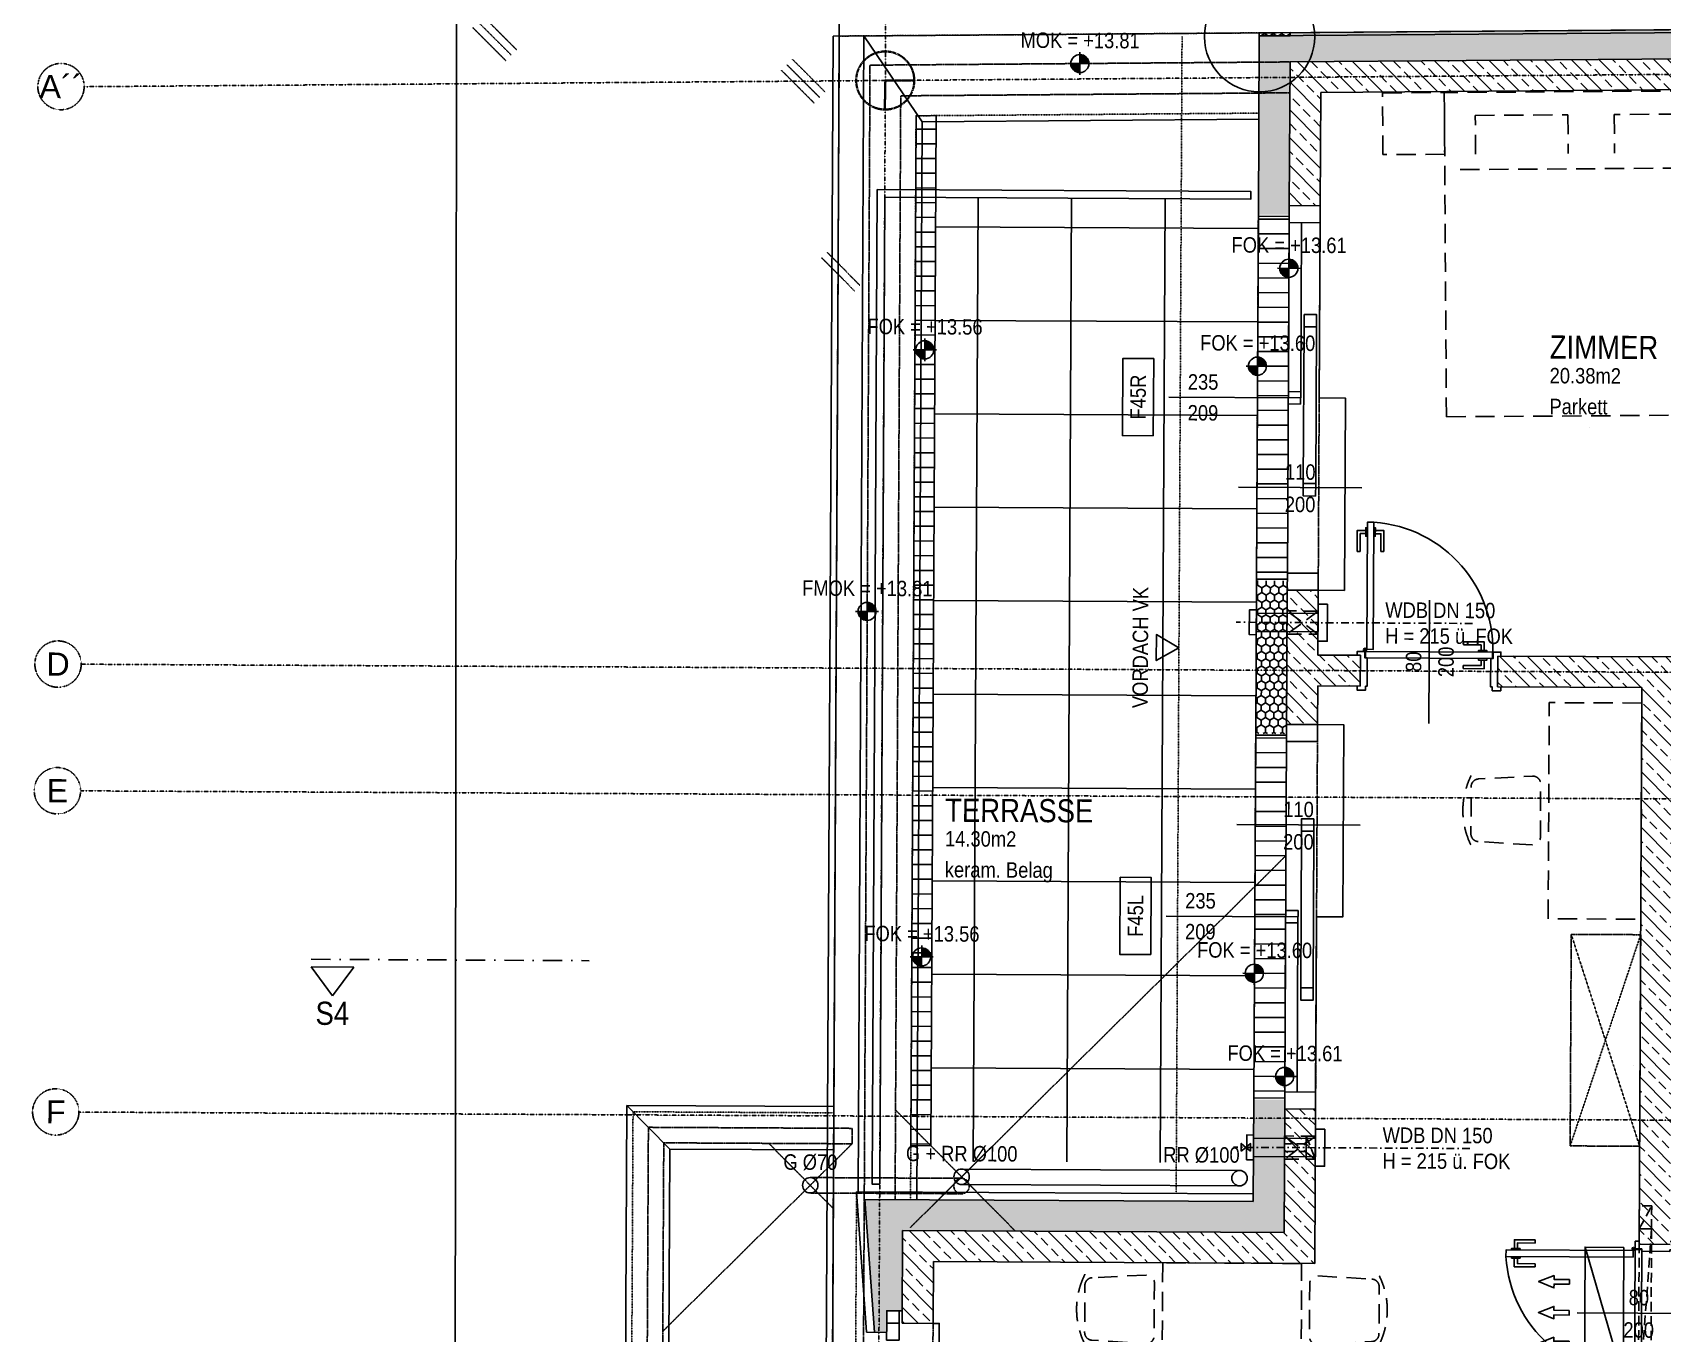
# Model space of a CAD drawing. Header units: millimetres. Extents: x -13147 to 51584, y -41547 to 69958.
# Drawn here: x -13041 to -2486, y 24355 to 32778 of the extents above; entities that cross this region are included whole.
import ezdxf
from ezdxf.enums import TextEntityAlignment as Align

# ---------------------------------------------------------------- set-up
doc = ezdxf.new("R2010")
doc.units = ezdxf.units.MM
for name, pattern in [('ACAD_ISO08W100', [36, 24, -3, 6, -3]), ('DASHDOT', [1, 0.5, -0.25, 0, -0.25]), ('HIDDEN2', [0.1875, 0.125, -0.0625]), ('STRICHPUNKT', [1, 0.5, -0.25, 0, -0.25]), ('STRICHPUNKTX2', [2, 1, -0.5, 0, -0.5])]:
    doc.linetypes.add(name, pattern=pattern)
for name, color, linetype in [('00_HLP---------M0', 251, 'Continuous'), ('01-BFL-G00-L05-M0', 251, 'Continuous'), ('01-HID-G00-L05-ENTWÄSSERUNG', 251, 'HIDDEN2'), ('01-SCH-G00-L05-M0', 251, 'STRICHPUNKTX2'), ('01-SYM-G00-L05-M0', 251, 'Continuous'), ('01-TXT---------M0', 251, 'Continuous'), ('01-TXT---------PP', 1, 'Continuous'), ('01-TXT-G00-L05-M0', 1, 'Continuous'), ('02-ANS-G00-L05-M0', 251, 'Continuous'), ('02-ANS-G00-L05-Rigol', 251, 'Continuous'), ('02-AXO-G00-L05-M0', 251, 'STRICHPUNKT'), ('02-FIL-G00-L05-LILA', 251, 'Continuous'), ('02-FIL-G00-L05-PLATTENBELAG', 251, 'Continuous'), ('02-FIL-G00-L05-STB', 251, 'Continuous'), ('02-HID-G00-L05-M0', 251, 'HIDDEN2'), ('02-TWA---------M0', 251, 'Continuous'), ('02-TWA-G00-L05-M0', 251, 'Continuous'), ('02-TWB-G00-L05-M0', 251, 'Continuous'), ('02-WDA-G00-L05-M0', 251, 'Continuous'), ('02-ZWA-G00-L05-M0', 251, 'Continuous'), ('03-SYM-G00-L05-M0', 251, 'Continuous'), ('04-STO---------M0', 251, 'Continuous'), ('04-STO-G00-L05-M0', 251, 'Continuous'), ('04-SYM---------EP', 251, 'Continuous'), ('04-TXT---------EP', 251, 'Continuous'), ('04-TXT-G00-L05-M0', 251, 'Continuous'), ('04-TXT-G00-L05-POS', 8, 'Continuous'), ('05-STO--------M0', 251, 'Continuous'), ('05-SYM---------M0', 251, 'Continuous'), ('05-SYM--------M0', 251, 'Continuous'), ('05-SYM-G00-L05-M0', 251, 'Continuous'), ('05-TXT---------PP', 8, 'Continuous'), ('05-TXT--------M0', 251, 'Continuous'), ('05-TXT-G00-L05-M0', 251, 'Continuous'), ('07-SAN---------M0', 251, 'Continuous'), ('07-SAN-G00-L05-KLIMA', 8, 'Continuous'), ('07-SAN-G00-L05-M0', 251, 'Continuous'), ('07-TXT---------M0', 251, 'Continuous'), ('07_MOB-G00-L05-M0', 251, 'HIDDEN2'), ('09-SYM-G00-L05-GEHSTEIG', 8, 'Continuous'), ('09-VER-G00-L05-GRUNDSTÜCKSGRENZE', 161, 'Continuous')]:
    doc.layers.add(name, color=color, linetype=linetype)
doc.layers.add('E_Beschriftung', color=7, linetype='Continuous', true_color=0xe6e6e6)
doc.layers.add('E_ERDUNG', color=7, linetype='ACAD_ISO08W100', true_color=0x0f87ff)
doc.styles.add('ARIAL', font='arial.ttf', dxfattribs={"width": 0.85})
doc.styles.get("Standard").update_dxf_attribs({"font": 'arial.ttf'})
pattern_1 = [(89.70755, (-35291.17, -23129.933), (-27.252854, 47.764726), [31.75, -63.5]), (209.70755, (-35291.17, -23129.933), (-27.739039, -47.484027), [31.75, -63.5]), (149.70755, (-35291.17, -23129.933), (-54.991893, 0.280699), [-63.5, 31.75])]
pattern_2 = [(134.70755, (-35291.17, -23129.93), (-90.25976, -89.34302), []), (134.70755, (-35290.71, -23040.13), (-90.25976, -89.34302), [63.5, -31.75])]
pattern_3 = [(179.70755, (65126.07, 58358.58), (-0.48618, -95.24876), [])]

# ---------------------------------------------------------------- blocks, each defined once
blk = doc.blocks.new('01-SQM')
at = {"layer": '01-TXT---------M0', "color": 1, "style": 'ARIAL', "width": 0.85}
blk.add_attdef('ROOM', (0, 0), '', height=0.15, dxfattribs=at)
blk.add_attdef('AREA', text='', height=0.1, dxfattribs=at).set_placement((0, -0.06), align=Align.TOP_LEFT)
at = {"layer": '01-TXT---------PP', "color": 1, "style": 'ARIAL', "width": 0.85}
blk.add_attdef('NR', text='', height=0.15, dxfattribs=at).set_placement((-0.117, 0), align=Align.RIGHT)
blk.add_attdef('FLOOR', text='', height=0.1, dxfattribs=at).set_placement((0, -0.26), align=Align.TOP_LEFT)
blk = doc.blocks.new('04-TXT')
blk.add_line((0, 0), (0.853, 0))
at = {"layer": '04-TXT---------EP', "color": 8, "style": 'ARIAL', "width": 0.85}
blk.add_attdef('WIDTH', text='', height=0.1, dxfattribs=at).set_placement((0.632, 0.05), align=Align.CENTER)
blk.add_attdef('HEIGHT', text='', height=0.1, dxfattribs=at).set_placement((0.632, -0.05), align=Align.TOP_CENTER)
blk = doc.blocks.new('03-rar')
blk.add_circle((0, 0), 0.05)
at = {"layer": '01-TXT---------M0', "color": 8, "style": 'ARIAL', "width": 0.85}
blk.add_attdef('RR', text='', height=0.1, dxfattribs=at).set_placement((0, 0.1), align=Align.CENTER)
blk = doc.blocks.new('01-HK1')
for p, q in [((-0.001, -0.074), (-0.001, 0.074)), ((0.074, 0), (-0.075, 0))]:
    blk.add_line(p, q)
blk.add_circle((-0.001, 0), 0.0586)
for points in [[(-0.001, 0.059), (0.041, 0.041), (-0.001, 0)], [(-0.001, 0), (0.058, 0), (0.041, 0.041)], [(-0.059, 0), (-0.042, -0.041), (-0.001, 0)], [(-0.042, -0.041), (-0.001, -0.059), (-0.001, 0)]]:
    blk.add_solid(points)
at = {"layer": '01-TXT---------M0', "color": 8, "style": 'ARIAL', "width": 0.85}
blk.add_attdef('HEIGHT', text='', height=0.1, dxfattribs=at).set_placement((0, 0.2), align=Align.TOP_CENTER)
blk = doc.blocks.new('TÜR-80_20er-WAND')
at = {"layer": '00_HLP---------M0'}
blk.add_lwpolyline([(0.411, 0.035), (-0.411, 0.035), (-0.411, 0.035), (-0.411, -0.007), (0.411, -0.007)], close=True, dxfattribs=at)
for points in [[(-0.375, 0.035), (-0.375, 0.045), (-0.32, 0.045), (-0.32, 0.035)], [(-0.357, 0.045), (-0.357, 0.101), (-0.222, 0.101)], [(-0.337, 0.045), (-0.337, 0.081), (-0.222, 0.081)], [(-0.222, 0.081), (-0.222, 0.101)], [(0.4, -0.007), (-0.4, -0.007)], [(-0.375, -0.007), (-0.375, -0.017), (-0.32, -0.017), (-0.32, -0.007)], [(-0.357, -0.017), (-0.357, -0.073), (-0.222, -0.073)], [(-0.337, -0.017), (-0.337, -0.053), (-0.222, -0.053)], [(-0.222, -0.053), (-0.222, -0.073)]]:
    blk.add_lwpolyline(points, dxfattribs=at)
at = {"layer": '02-TWA---------M0'}
for points in [[(-0.445, -0.19), (-0.445, 0.01)], [(0.445, -0.19), (0.445, 0.01)]]:
    blk.add_lwpolyline(points, dxfattribs=at)
at = {"layer": '05-STO--------M0'}
for points in [[(-0.465, -0.19), (-0.465, -0.215), (-0.41, -0.215), (-0.41, -0.19), (-0.4, -0.19), (-0.4, -0.007), (-0.415, -0.007), (-0.415, 0.035), (-0.465, 0.035), (-0.465, 0.01)], [(0.465, -0.19), (0.465, -0.215), (0.41, -0.215), (0.41, -0.19), (0.4, -0.19), (0.4, -0.007), (0.415, -0.007), (0.415, 0.035), (0.465, 0.035), (0.465, 0.01)]]:
    blk.add_lwpolyline(points, dxfattribs=at)
at = {"layer": '05-SYM---------M0'}
for points in [[(0.352, 0.818), (0.296, 0.818), (0.296, 0.683)], [(0.352, 0.798), (0.316, 0.798), (0.316, 0.683)], [(0.362, 0.836), (0.352, 0.836), (0.352, 0.781), (0.362, 0.781)], [(0.404, 0.836), (0.414, 0.836), (0.414, 0.781), (0.404, 0.781)], [(0.414, 0.818), (0.47, 0.818), (0.47, 0.683)], [(0.414, 0.798), (0.45, 0.798), (0.45, 0.683)], [(0.316, 0.683), (0.296, 0.683)], [(0.45, 0.683), (0.47, 0.683)]]:
    blk.add_lwpolyline(points, dxfattribs=at)
at = {"layer": '05-SYM--------M0'}
blk.add_lwpolyline([(0.404, 0.049), (0.404, 0.872), (0.404, 0.872), (0.362, 0.872), (0.362, 0.049)], close=True, dxfattribs=at)
for points in [[(0.41, 0.046), (0.42, 0.046)], [(0.415, 0.041), (0.415, 0.051)]]:
    blk.add_lwpolyline(points, dxfattribs=at)
blk.add_circle((0.415, 0.046), 0.01, dxfattribs=at)
blk.add_arc((0.415, 0.046), 0.828, 93.6691, 183.6691, dxfattribs=at)
blk = doc.blocks.new('05-TXT')
at = {"layer": '05-TXT--------M0'}
blk.add_line((-0.4, 0), (0.4, 0), dxfattribs=at)
at = {"layer": '05-TXT--------M0', "color": 8, "style": 'ARIAL', "width": 0.85}
blk.add_attdef('BREITE', text='', height=0.1, dxfattribs=at).set_placement((0, 0.05), align=Align.CENTER)
blk.add_attdef('HÖHE', text='', height=0.1, rotation=360, dxfattribs=at).set_placement((0, -0.06), align=Align.TOP_CENTER)
blk = doc.blocks.new('schnittführung')
at = {"color": 4, "linetype": 'DASHDOT', "ltscale": 0.25}
blk.add_line((0.237, -0.138), (0.237, 1.662), dxfattribs=at)
blk.add_line((0.237, -0.138), (0.237, 1.662), dxfattribs=at)
blk.add_line((0.237, -0.138), (0.237, 1.662), dxfattribs=at)
at = {"color": 4}
blk.add_lwpolyline([(0.187, 0.138), (0.187, -0.138), (0, 0)], close=True, dxfattribs=at)
at = {"layer": '07-TXT---------M0', "color": 9, "style": 'ARIAL', "text_generation_flag": 6, "width": 0.85}
blk.add_attdef('SCHNITT', text='', height=0.15, rotation=270, dxfattribs=at).set_placement((-0.037, 0), align=Align.CENTER)
blk = doc.blocks.new('FENSTER_237')
at = {"layer": '04-STO---------M0'}
for points in [[(0, 0), (0, -0.11), (0.2, -0.11), (0.2, 0)], [(0.18, -0.785), (0.18, -0.705), (0.1, -0.705), (0.1, -0.785)], [(0.08, -1.285), (0.08, -1.205), (0, -1.205), (0, -1.285)], [(0.18, -1.88), (0.18, -1.8), (0.1, -1.8), (0.1, -1.88)], [(0, -2.38), (0, -2.49), (0.2, -2.49), (0.2, -2.38)]]:
    blk.add_lwpolyline(points, close=True, dxfattribs=at)
at = {"layer": '04-SYM---------EP'}
for points in [[(0, -0.11), (0, -1.205)], [(0.08, -1.205), (0.08, -0.11)], [(0.1, -0.785), (0.1, -1.8)], [(0.18, -0.785), (0.18, -1.8)]]:
    blk.add_lwpolyline(points, dxfattribs=at)
blk = doc.blocks.new('möbel_schreibtisch')
at = {"flags": 128}
blk.add_lwpolyline([(0, -0.1), (-0.6, -0.1), (-0.6, 1.3), (0, 1.3)], close=True, dxfattribs=at)
blk.add_lwpolyline([(-1.056, 0.802, 0.39805), (-1.103, 0.752), (-1.103, 0.447, 0.39805), (-1.056, 0.397), (-0.706, 0.377, 0.430564), (-0.653, 0.427), (-0.653, 0.772, 0.430564), (-0.706, 0.822)], format="xyb", close=True, dxfattribs=at)
blk.add_arc((-0.653, 0.599), 0.503, 153.4349, 206.5651)
blk = doc.blocks.new('BETT')
for points in [[(0, 0.95), (-0.4, 0.95), (-0.4, 1.35), (0, 1.35)], [(0, -1.35), (-0.4, -1.35), (-0.4, -0.95), (0, -0.95)]]:
    blk.add_lwpolyline(points, close=True)
at = {"flags": 128}
blk.add_lwpolyline([(-2.1, 0.95), (-2.1, -0.95), (0, -0.95), (0, 0.95)], close=True, dxfattribs=at)
for points in [[(-0.5, 0.85), (-0.5, -0.85)], [(-0.4, 0.75), (-0.15, 0.75), (-0.15, 0.15), (-0.4, 0.15)], [(-0.4, -0.75), (-0.15, -0.75), (-0.15, -0.15), (-0.4, -0.15)]]:
    blk.add_lwpolyline(points)
blk = doc.blocks.new('WANDLÜFER')
at = {"layer": '02-TWA---------M0', "linetype": 'HIDDEN2', "ltscale": 0.75}
for points in [[(0.075, 0), (0.075, -0.2), (-0.075, -0.2), (-0.075, 0), (0.075, 0)], [(-0.075, 0), (0.075, -0.2)], [(0.075, 0), (-0.075, -0.2)]]:
    blk.add_lwpolyline(points, dxfattribs=at)
at = {"layer": '07-SAN---------M0', "linetype": 'STRICHPUNKT', "ltscale": 0.1}
blk.add_lwpolyline([(0, 1), (0, -0.53)], dxfattribs=at)
at = {"layer": '07-SAN---------M0'}
for points in [[(0, 0), (-0.12, 0), (-0.12, 0.06), (0.12, 0.06), (0.12, 0)], [(0.08, -0.4), (-0.08, -0.4), (-0.08, -0.445), (0.08, -0.445)]]:
    blk.add_lwpolyline(points, close=True, dxfattribs=at)
for points in [[(-0.06, 0), (-0.06, -0.4)], [(0.06, 0), (0.06, -0.4)]]:
    blk.add_lwpolyline(points, dxfattribs=at)
blk = doc.blocks.new('türachse&qualität')
at = {"layer": '05-SYM---------M0'}
blk.add_line((-0.4, 0), (-0.4, 0), dxfattribs=at)
at = {"layer": '05-TXT---------PP'}
blk.add_lwpolyline([(-0.5, -0.25), (-0.5, 0.25), (-0.7, 0.25), (-0.7, -0.25)], close=True, dxfattribs=at)
at = {"layer": '05-TXT---------PP', "color": 8, "style": 'ARIAL', "text_generation_flag": 6, "width": 0.85}
blk.add_attdef('POS.NR.', text='', height=0.1, rotation=270, dxfattribs=at).set_placement((-0.653, -0.011), align=Align.TOP_CENTER)
blk = doc.blocks.new('07_Kemper-ventil')
at = {"layer": '02-TWA---------M0', "linetype": 'HIDDEN2', "ltscale": 0.5}
for points in [[(-0.075, 0), (-0.075, -0.06), (0.075, -0.06), (0.075, 0), (-0.075, 0)], [(-0.025, -0.06), (-0.025, -0.2), (0.025, -0.2), (0.025, -0.06)]]:
    blk.add_lwpolyline(points, close=True, dxfattribs=at)
blk.add_lwpolyline([(-0.075, -0.06), (0.075, 0)], dxfattribs=at)
at = {"layer": '07-SAN---------M0', "linetype": 'STRICHPUNKT', "ltscale": 0.1}
blk.add_lwpolyline([(0, 0), (0, -0.48)], dxfattribs=at)
at = {"layer": '07-SAN---------M0'}
for points in [[(0.025, -0.42), (-0.025, -0.42), (0, -0.45), (0.025, -0.42)], [(0.025, -0.48), (-0.025, -0.48), (0, -0.45), (0.025, -0.48)]]:
    blk.add_lwpolyline(points, close=True, dxfattribs=at)
blk = doc.blocks.new('KLIMAGERÄT')
for points in [[(-0.425, 0), (0.425, 0), (0.425, -0.25), (-0.425, -0.25), (-0.425, 0)], [(-0.215, -0.35), (-0.215, -0.45), (-0.24, -0.45), (-0.2, -0.55), (-0.2, -0.55), (-0.16, -0.45), (-0.185, -0.45), (-0.185, -0.35), (-0.215, -0.35)], [(-0.015, -0.35), (-0.015, -0.45), (-0.04, -0.45), (0, -0.55), (0, -0.55), (0.04, -0.45), (0.015, -0.45), (0.015, -0.35), (-0.015, -0.35)], [(0.215, -0.35), (0.215, -0.45), (0.24, -0.45), (0.2, -0.55), (0.2, -0.55), (0.16, -0.45), (0.185, -0.45), (0.185, -0.35), (0.215, -0.35)]]:
    blk.add_lwpolyline(points, close=True)
blk.add_lwpolyline([(-0.425, -0.25), (0.425, 0)])
blk = doc.blocks.new('01-HK3')
blk.add_lwpolyline([(0, 0), (0.0423, 0.0732), (-0.0423, 0.0732)], close=True)
at = {"color": 0, "style": 'ARIAL', "width": 0.85}
blk.add_attdef('HEIGHT', text='', height=0.05, dxfattribs=at).set_placement((0, 0.35), align=Align.TOP_CENTER)
blk = doc.blocks.new('WDB_KLIMA-INNEN_STB_2')
at = {"layer": '02-TWA---------M0', "linetype": 'HIDDEN2', "ltscale": 0.5}
for points in [[(0, 0.545), (0.08, 0.545), (0.08, 0.695), (0, 0.695)], [(0, 0.545), (0, -0.645), (0.08, -0.645), (0.08, 0.545)], [(0, -0.645), (0.08, -0.645), (0.08, -0.845), (0, -0.845)]]:
    blk.add_lwpolyline(points, close=True, dxfattribs=at)
for points in [[(0, 0.545), (0.08, 0.695)], [(0.08, 0.545), (0, -0.645)], [(0, -0.845), (0.08, -0.645)]]:
    blk.add_lwpolyline(points, dxfattribs=at)
blk = doc.blocks.new('möbel_tisch_gross')
blk.add_lwpolyline([(-0.45, 0.9), (-0.45, -0.9), (0.45, -0.9), (0.45, 0.9)], close=True)
at = {"flags": 128}
for points in [[(-0.906, 0.801, 0.39805), (-0.953, 0.751), (-0.953, 0.446, 0.39805), (-0.906, 0.396), (-0.556, 0.376, 0.430564), (-0.503, 0.426), (-0.503, 0.77, 0.430564), (-0.556, 0.82)], [(0.906, 0.801, -0.39805), (0.953, 0.751), (0.953, 0.446, -0.39805), (0.906, 0.396), (0.556, 0.376, -0.430564), (0.503, 0.426), (0.503, 0.77, -0.430564), (0.556, 0.82)], [(-0.906, 0.202, 0.39805), (-0.953, 0.152), (-0.953, -0.153, 0.39805), (-0.906, -0.203), (-0.556, -0.223, 0.430564), (-0.503, -0.173), (-0.503, 0.172, 0.430564), (-0.556, 0.222)], [(0.906, 0.202, -0.39805), (0.953, 0.152), (0.953, -0.153, -0.39805), (0.906, -0.203), (0.556, -0.223, -0.430564), (0.503, -0.173), (0.503, 0.172, -0.430564), (0.556, 0.222)], [(-0.906, -0.802, -0.39805), (-0.953, -0.752), (-0.953, -0.447, -0.39805), (-0.906, -0.397), (-0.556, -0.377, -0.430564), (-0.503, -0.427), (-0.503, -0.772, -0.430564), (-0.556, -0.822)], [(0.906, -0.802, 0.39805), (0.953, -0.752), (0.953, -0.447, 0.39805), (0.906, -0.397), (0.556, -0.377, 0.430564), (0.503, -0.427), (0.503, -0.772, 0.430564), (0.556, -0.822)]]:
    blk.add_lwpolyline(points, format="xyb", close=True, dxfattribs=at)
for centre, start, end in [((-0.503, 0.598), 153.4349, 206.5651), ((0.503, 0.598), 333.4349, 26.5651), ((-0.503, -0.001), 153.4349, 206.5651), ((0.503, -0.001), 333.4349, 26.5651), ((-0.503, -0.599), 153.4349, 206.5651), ((0.503, -0.599), 333.4349, 26.5651)]:
    blk.add_arc(centre, 0.503, start, end)

msp = doc.modelspace()

# ---------------------------------------------------------------- hatches: boundary and pattern name
at = {"layer": '02-ANS-G00-L05-Rigol'}
h = msp.add_hatch(dxfattribs=at)
h.set_pattern_fill('ANSI31', color=256, scale=30, angle=422.04654128, style=0)
h.set_pattern_definition(pattern_3)
h.paths.add_polyline_path([(-7353.7283, 25570.508), (-7223.73, 25569.8444), (-7189.6816, 32240.409), (-7319.6885, 32239.4015)])
h = msp.add_hatch(dxfattribs=at)
h.set_pattern_fill('ANSI31', color=256, scale=30, angle=422.04654128, style=0)
h.set_pattern_definition(pattern_3)
h.paths.add_polyline_path([(-4914.9764, 29238.1078), (-5114.9738, 29239.1286), (-5102.979, 31589.0672), (-4902.9815, 31588.0772)])
h = msp.add_hatch(dxfattribs=at)
h.set_pattern_fill('ANSI31', color=256, scale=30, angle=422.04654128, style=0)
h.set_pattern_definition([(179.70755, (65108.92, 54998.65), (-0.48618, -95.24876), [])])
h.paths.add_polyline_path([(-4932.1264, 25878.1824), (-5132.1237, 25879.2032), (-5120.129, 28229.1418), (-4920.1315, 28228.1518)])
at = {"layer": '02-FIL-G00-L05-LILA'}
h = msp.add_hatch(dxfattribs=at)
h.set_pattern_fill('HONEY', color=256, scale=10, angle=197.04654128, style=0)
h.set_pattern_definition(pattern_1)
h.paths.add_polyline_path([(3673.4417, 32824.6086), (3673.5438, 32844.61), (-4896.9068, 32778.1926), (-4897.0089, 32758.1912)])
h = msp.add_hatch(dxfattribs=at)
h.set_pattern_fill('HONEY', color=256, scale=10, angle=197.04654128, style=0)
h.set_pattern_definition(pattern_1)
h.paths.add_polyline_path([(3362.5576, 32652.1943), (3363.4254, 32822.2061), (-5097.0194, 32756.6412), (-5102.9278, 31599.0979), (-4902.9305, 31598.0771), (-4902.6242, 31658.0763), (-4897.8767, 32588.1794)])
h = msp.add_hatch(dxfattribs=at)
h.set_pattern_fill('HONEY', color=256, scale=10, angle=197.04654128, style=0)
h.set_pattern_definition(pattern_1)
h.paths.add_polyline_path([(-5097.0194, 32756.6412), (-5096.9173, 32776.6426), (-4896.9082, 32777.9266), (-4897.0089, 32758.1912)])
h = msp.add_hatch(dxfattribs=at)
h.set_pattern_fill('HONEY', color=256, scale=10, angle=197.04654128, style=0)
h.set_pattern_definition(pattern_1)
h.paths.add_polyline_path([(-4915.3337, 29168.1087), (-4915.0274, 29228.1079), (-5115.0248, 29229.1288), (-5120.078, 28239.1417), (-4920.0806, 28238.1209), (-4919.7743, 28298.1201)])
h = msp.add_hatch(dxfattribs=at)
h.set_pattern_fill('HONEY', color=256, scale=10, angle=197.04654128, style=0)
h.set_pattern_definition(pattern_1)
h.paths.add_polyline_path([(-4932.4838, 25808.1525), (-4932.1775, 25868.1517), (-5132.1749, 25869.1725), (-5135.5437, 25209.1812), (-7651.5171, 25222.0234), (-7589.7537, 24361.6969), (-7509.9025, 24361.2893), (-7509.5962, 24421.2886), (-7509.1879, 24501.2875), (-7429.1889, 24500.8792), (-7409.1892, 24500.7771), (-7406.535, 25020.7703), (-4936.5672, 25008.1629)])
at = {"layer": '02-FIL-G00-L05-STB'}
h = msp.add_hatch(dxfattribs=at)
h.set_pattern_fill('ANSI33', color=256, scale=20, angle=197.04654128, style=0)
h.set_pattern_definition(pattern_2)
h.paths.add_polyline_path([(-4902.6242, 31658.0763), (-4822.6252, 31657.668), (-4702.6268, 31657.0555), (-4698.8871, 32389.7155), (3141.5252, 32450.4754), (3142.5461, 32650.4893), (-4897.8767, 32588.1794)])
h = msp.add_hatch(dxfattribs=at)
h.set_pattern_fill('ANSI33', color=256, scale=20, angle=197.04654128, style=0)
h.set_pattern_definition(pattern_2)
h.paths.add_polyline_path([(-4442.4836, 28745.6897), (-4717.48, 28747.0934), (-4715.3363, 29167.0879), (-4915.3337, 29168.1087), (-4919.7743, 28298.1201), (-4719.7769, 28297.0992), (-4718.5009, 28547.096), (-4443.5045, 28545.6923)])
h = msp.add_hatch(dxfattribs=at)
h.set_pattern_fill('ANSI33', color=256, scale=20, angle=197.04654128, style=0)
h.set_pattern_definition(pattern_2)
h.paths.add_polyline_path([(67.6552, 25822.631), (-2432.3122, 25835.3915), (-2421.5423, 27945.364), (8.426, 27932.9608), (11.4375, 28522.9531), (-187.5391, 28723.9713), (-190.5505, 28133.979), (-2420.5215, 28145.3614), (-2417.51, 28735.3537), (-3552.4952, 28741.147), (-3553.5161, 28541.1496), (-2618.5282, 28536.3772), (-2636.9289, 24931.4241), (-2436.9315, 24930.4033), (-2433.333, 25635.3941), (66.6344, 25622.6336)])
h = msp.add_hatch(dxfattribs=at)
h.set_pattern_fill('ANSI33', color=256, scale=20, angle=197.04654128, style=0)
h.set_pattern_definition(pattern_2)
h.paths.add_polyline_path([(-4732.4864, 25807.1316), (-4932.4838, 25808.1525), (-4936.5672, 25008.1629), (-7406.535, 25020.7703), (-7409.5975, 24420.7781), (-7209.6001, 24419.7573), (-7207.5584, 24819.7521), (-4737.5906, 24807.1447)])

# ---------------------------------------------------------------- linework, layer by layer
at = {"layer": '01-BFL-G00-L05-M0', "linetype": 'HIDDEN2', "ltscale": 3}
msp.add_lwpolyline([(-7777.4585, 63167.2502), (-7816.8911, 32885.5626), (-7817.0604, 32755.5627), (-7909.3504, 14674.6276), (-7998.8304, -18020.8062)], dxfattribs=at)
at = {"layer": '01-BFL-G00-L05-M0'}
msp.add_circle((-5094.9022, 32751.5013), 357.1757, dxfattribs=at)
at = {"layer": '01-HID-G00-L05-ENTWÄSSERUNG'}
for points in [[(-7356.4336, 25040.5149), (-4924.1129, 27448.1312)], [(-7452.5531, 25801.0154), (-6676.5445, 25017.0443)], [(-7733.6724, 25582.4474), (-8959.8836, 24368.6905)], [(-8273.6653, 25585.2037), (-7855.8145, 25163.0654)]]:
    msp.add_lwpolyline(points, dxfattribs=at)
at = {"layer": '02-ANS-G00-L05-M0'}
for p, q in [((-7949.3452, 14675.742), (-7857.0625, 32755.2563)), ((-7857.0625, 32755.2563), (-5097.0685, 32776.3937))]:
    msp.add_line(p, q, dxfattribs=at)
for points in [[(-7657.052, 32756.8027), (-7695.2552, 25272.2473)], [(-7279.8906, 32199.7087), (-7657.052, 32756.7881)], [(-7315.5153, 25220.3083), (-7279.8906, 32199.7087), (-5099.2618, 32216.6076)], [(-7572.13, 31761.7034), (-7605.0011, 25321.7873), (-7555.0018, 25321.5321), (-7522.3859, 31711.4488), (-5152.4168, 31699.3518), (-5152.1616, 31749.3512), (-7572.13, 31761.7034)], [(-4703.1795, 31547.0569), (-4708.9728, 30412.0716)], [(-4715.3363, 29167.0879), (-4545.3385, 29166.2202), (-4538.9838, 30411.204), (-4708.9728, 30412.0716)], [(-4719.7769, 28297.0992), (-4549.7791, 28296.2315), (-4556.1339, 27051.2477), (-4726.1317, 27052.1154)], [(-4731.9249, 25917.1302), (-4726.1317, 27052.1154)], [(-7852.4458, 25823.0568), (-9192.4283, 25829.8964), (-9228.1577, 18829.9876), (-7888.1752, 18823.148)], [(-9192.4283, 25829.8964), (-8913.8611, 25548.4709)], [(-7853.8749, 25543.0604), (-8913.8611, 25548.4709), (-8946.7322, 19108.5548), (-7886.746, 19103.1443)], [(-7209.6001, 24419.7573), (-7169.6006, 24419.5531), (-7191.0383, 20219.6078), (-7231.0378, 20219.812)]]:
    msp.add_lwpolyline(points, dxfattribs=at)
at = {"layer": '02-ANS-G00-L05-Rigol'}
for points in [[(-7353.7283, 25570.508), (-7223.73, 25569.8444), (-7189.6816, 32240.409), (-7319.6885, 32239.4015)], [(-4914.9764, 29238.1078), (-5114.9738, 29239.1286), (-5102.979, 31589.0672), (-4902.9815, 31588.0772)], [(-4932.1264, 25878.1824), (-5132.1237, 25879.2032), (-5120.129, 28229.1418), (-4920.1315, 28228.1518)]]:
    msp.add_lwpolyline(points, close=True, dxfattribs=at)
at = {"layer": '02-AXO-G00-L05-M0'}
for points in [[(-7505.4522, 35029.0001), (-7619.7864, 12629.2919)], [(-9942.0196, 32632.2071), (-10154.1516, 32844.3392)], [(-9906.6642, 32667.5625), (-10118.7963, 32879.6945)], [(-9977.3749, 32596.8518), (-10189.5069, 32808.9838)], [(-12707.2983, 32427.6567), (8312.3075, 32590.5498)], [(-7979.6696, 32322.3245), (-8191.8016, 32534.4565)], [(-7944.3142, 32357.6798), (-8156.4463, 32569.8118)], [(-7908.9589, 32393.0351), (-8121.0909, 32605.1672)], [(-7683.8748, 31141.6884), (-7894.9213, 31354.9005)], [(-7719.4102, 31106.514), (-7930.4567, 31319.726)], [(8291.8401, 28580.689), (-12726.3867, 28687.9717)], [(8287.6546, 27760.6997), (-12730.5721, 27867.9824)], [(8277.0379, 25680.7268), (-12741.1889, 25788.0095)]]:
    msp.add_lwpolyline(points, dxfattribs=at)
for centre in [(-12857.2964, 32428.4223), (-12876.3847, 28688.7373), (-12880.5702, 27868.748), (-12891.1869, 25788.7751)]:
    msp.add_circle(centre, 150, dxfattribs=at)
at = {"layer": '02-FIL-G00-L05-PLATTENBELAG'}
for points in [[(-6949.2439, 25468.4729), (-6917.3938, 31708.3608)], [(-6344.2517, 25465.3848), (-6312.4017, 31705.2727)], [(-5739.2596, 25462.2968), (-5707.4095, 31702.1847)], [(-5103.3871, 31509.1299), (-7193.3598, 31519.7977)], [(-5106.4751, 30904.1378), (-7196.4479, 30914.8056)], [(-5109.5632, 30299.1457), (-7199.5359, 30309.8135)], [(-5112.6512, 29694.1536), (-7202.624, 29704.8214)], [(-5115.7392, 29089.1615), (-7205.712, 29099.8293)], [(-5118.8273, 28484.1693), (-7208.8001, 28494.8371)], [(-5121.9153, 27879.1772), (-7211.8881, 27889.845)], [(-5125.0034, 27274.1851), (-7214.9762, 27284.8529)], [(-5128.0914, 26669.193), (-7218.0642, 26679.8608)], [(-5131.1795, 26064.2009), (-7221.1522, 26074.8687)]]:
    msp.add_lwpolyline(points, dxfattribs=at)
at = {"layer": '02-HID-G00-L05-M0', "ltscale": 0.5}
for points in [[(-7884.6023, 19523.1389), (-7817.0604, 32755.5627), (-5097.0685, 32776.3937)], [(-5597.0457, 32752.7662), (-5635.282, 25261.7326)], [(-7355.5148, 25220.5125), (-7319.6885, 32239.4015), (-5099.5717, 32256.6064)], [(-7852.6499, 25783.0573), (-9152.633, 25789.6928), (-9187.9541, 18869.7829), (-7887.971, 18863.1475)], [(-7705.255, 25272.2983), (-7735.3698, 19372.3752)]]:
    msp.add_lwpolyline(points, dxfattribs=at)
at = {"layer": '02-HID-G00-L05-M0'}
for points in [[(-7654.9596, 25269.3875), (-7618.0197, 32567.0994), (-4897.8767, 32588.1794)], [(-7455.5135, 25221.0229), (-7419.0301, 32368.6355), (-4898.8976, 32388.1655)], [(-5102.979, 31589.0672), (-5114.9738, 29239.1286)], [(-4715.3363, 29167.0879), (-4702.6268, 31657.0555)], [(-5118.8019, 28489.1384), (-5130.8989, 26119.1693)], [(-4719.7769, 28297.0992), (-4732.4864, 25807.1316)], [(-7733.1619, 25682.4461), (-9053.1447, 25689.1837), (-9087.445, 18969.2712), (-7767.4622, 18962.5337)], [(-7733.1619, 25682.4461), (-7733.6724, 25582.4474), (-8953.6564, 25588.6745), (-8986.9359, 19068.7595), (-7766.9518, 19062.5324), (-7767.4622, 18962.5337)], [(-4988.1709, 14896.5264), (-7708.2186, 14895.8461), (-7654.9462, 25272.0415)], [(-7209.6001, 24419.7573), (-7231.0378, 20219.812)]]:
    msp.add_lwpolyline(points, dxfattribs=at)
at = {"layer": '02-TWA-G00-L05-M0'}
for p, q in [((-4902.6242, 31658.0763), (-4897.8767, 32588.1794)), ((-4698.8871, 32389.7155), (3141.5252, 32450.4754)), ((-4698.8871, 32389.7155), (-4702.6268, 31657.0555)), ((-4919.7743, 28298.1201), (-4915.3337, 29168.1087)), ((-4715.3363, 29167.0879), (-4717.48, 28747.0934)), ((-2618.5282, 28536.3772), (-2636.9289, 24931.4241)), ((-4936.5672, 25008.1629), (-4932.4838, 25808.1525)), ((-4732.4864, 25807.1316), (-4737.5906, 24807.1447))]:
    msp.add_line(p, q, dxfattribs=at)
for points in [[(-4897.8767, 32588.1794), (3362.5576, 32652.1943), (3358.0296, 31765.0881)], [(-4902.6242, 31658.0763), (-4702.6268, 31657.0555)], [(-4915.3337, 29168.1087), (-4715.3363, 29167.0879)], [(-4717.48, 28747.0934), (-4442.4836, 28745.6897)], [(-2417.51, 28735.3537), (-3552.4952, 28741.147)], [(-4718.5009, 28547.096), (-4719.7769, 28297.0992), (-4919.7743, 28298.1201)], [(-4718.5009, 28547.096), (-4443.5045, 28545.6923)], [(-2618.5282, 28536.3772), (-3553.5161, 28541.1496)], [(-4932.4838, 25808.1525), (-4732.4864, 25807.1316)], [(-7406.535, 25020.7703), (-7409.5975, 24420.7781)], [(-7406.535, 25020.7703), (-4936.5672, 25008.1629)], [(-7209.6001, 24419.7573), (-7207.5584, 24819.7521)], [(-7207.5584, 24819.7521), (-4737.5906, 24807.1447)], [(-7209.6001, 24419.7573), (-7409.5975, 24420.7781)]]:
    msp.add_lwpolyline(points, dxfattribs=at)
at = {"layer": '02-TWB-G00-L05-M0'}
msp.add_lwpolyline([(7287.111, 53435.8758), (7308.2953, 51047.1416), (8975.7822, 51066.8276), (9000.1307, 48156.0876), (7342.2045, 48139.3331), (7384.0738, 43602.2804), (9042, 43619.0349), (9007.571, 36873.9043), (7164.8752, 36863.8905), (7178.0558, 32870.4024), (-7817.0604, 32755.5627), (-7777.4585, 63167.2502)], dxfattribs=at)
at = {"layer": '02-WDA-G00-L05-M0'}
for p, q in [((-5097.0194, 32756.6412), (-5102.979, 31589.0672)), ((3673.4417, 32824.6086), (-5097.0194, 32756.6412)), ((-5114.9738, 29239.1286), (-5120.129, 28229.1418))]:
    msp.add_line(p, q, dxfattribs=at)
msp.add_lwpolyline([(-5097.0194, 32756.6412), (-5096.9173, 32776.6426), (-4896.9082, 32777.9266), (-4897.0089, 32758.1912)], close=True, dxfattribs=at)
for points in [[(-4902.9815, 31588.0772), (-5102.9789, 31589.0981)], [(-5114.9738, 29239.1286), (-4914.9764, 29238.1078)], [(-4920.1316, 28228.121), (-5120.129, 28229.1418)], [(-5135.5437, 25209.1812), (-5132.1239, 25879.1724)], [(-5132.1239, 25879.1724), (-4932.1265, 25878.1516)], [(-7651.5171, 25222.0234), (-5135.5437, 25209.1812)], [(-7589.7537, 24361.6969), (-7651.5171, 25222.0234)], [(-7429.1889, 24500.8792), (-7409.1892, 24500.7771)]]:
    msp.add_lwpolyline(points, dxfattribs=at)
at = {"layer": '02-ZWA-G00-L05-M0'}
for points in [[(-7705.255, 25272.2983), (-5135.2885, 25259.1805)], [(-7639.9008, 24361.9529), (-7705.255, 25272.2983)], [(-7509.9025, 24361.2893), (-7639.9008, 24361.9529)]]:
    msp.add_lwpolyline(points, dxfattribs=at)
at = {"layer": '03-SYM-G00-L05-M0', "linetype": 'HIDDEN2'}
for points in [[(-8004.7917, 25363.8284), (-7023.381, 25358.819)], [(-8005.3022, 25263.8297), (-7025.3149, 25258.8276)]]:
    msp.add_lwpolyline(points, dxfattribs=at)
at = {"layer": '03-SYM-G00-L05-M0'}
for points in [[(-5224.5215, 25409.6688), (-7024.4981, 25418.8564)], [(-5225.032, 25309.6701), (-7025.0046, 25318.8576)]]:
    msp.add_lwpolyline(points, dxfattribs=at)
at = {"layer": '03-SYM-G00-L05-M0', "linetype": 'HIDDEN2'}
msp.add_circle((-7025.0597, 25308.827), 50, dxfattribs=at)
at = {"layer": '04-STO-G00-L05-M0'}
for points in [[(-7429.5973, 24420.8802), (-7429.1889, 24500.8792), (-7509.1879, 24501.2875), (-7509.5962, 24421.2886)], [(-7429.5973, 24420.8802), (-7430.1587, 24310.8817), (-7510.1577, 24311.29), (-7509.5962, 24421.2886)]]:
    msp.add_lwpolyline(points, close=True, dxfattribs=at)
at = {"layer": '07_MOB-G00-L05-M0'}
msp.add_lwpolyline([(-2626.695, 26936.398), (-3076.6891, 26938.6949), (-3083.6819, 25568.7127), (-2633.6877, 25566.4158), (-2626.695, 26936.398)], close=True, dxfattribs=at)
for points in [[(-2626.695, 26936.398), (-3083.6819, 25568.7127)], [(-3076.6891, 26938.6949), (-2633.6877, 25566.4158)]]:
    msp.add_lwpolyline(points, dxfattribs=at)
at = {"layer": '09-SYM-G00-L05-GEHSTEIG'}
msp.add_lwpolyline([(-10395.0782, -19958.349), (-10343.3644, -4058.2089), (-10312.8652, 14717.4522), (-10296.3644, 32743.2162), (-10268.164, 47837.2897)], dxfattribs=at)
at = {"layer": '09-VER-G00-L05-GRUNDSTÜCKSGRENZE'}
msp.add_lwpolyline([(46704.501, -15548.7947), (35541.4308, -15421.4983), (19046.2363, -15218.073), (19138.7033, 14725.9454), (-7779.3506, 14674.8743), (-7909.3457, 14675.5378), (-7826.8215, 30843.226), (-7817.0604, 32755.5627), (7176.712, 32871.7581), (29539.4687, 32927.2999), (29421.7814, 14744.8024), (29556, 14745.7099), (46704.4989, 14778.2454)], close=True, dxfattribs=at)
at = {"layer": 'E_Beschriftung'}
for p, q in [((-2957.403, 30220.2949), (-2957.403, 30220.2949)), ((-2674.1271, 26090.2557), (-2674.1271, 26090.2557))]:
    msp.add_line(p, q, dxfattribs=at)
at = {"layer": 'E_ERDUNG', "color": 0, "lineweight": 40}
msp.add_lwpolyline([(-7518.5249, 32467.8675), (-7522.2395, 32279.8345), (-7518.5249, 32467.8675), (-7331.3138, 32467.411)], dxfattribs=at)
msp.add_circle((-7519.3671, 32467.8663), 188.0538, dxfattribs=at)

# ---------------------------------------------------------------- block references
at = {"layer": '01-SCH-G00-L05-M0'}
ref = msp.add_blockref('schnittführung', (-11099.5316, 26539.5839), dxfattribs=dict(at, xscale=-1000, yscale=1000, zscale=1000, rotation=269.7075493177232))
ref.add_attrib('SCHNITT', 'S4', dxfattribs={"layer": '07-TXT---------M0', "color": 9, "extrusion": (0, 0, -1), "height": 150, "rotation": 0.29245068, "style": 'ARIAL', "text_generation_flag": 2, "width": 0.85}).set_placement((11099.7218, 26502.3251), align=Align.TOP_CENTER)
at = {"layer": '01-SYM-G00-L05-M0', "xscale": 1000, "yscale": 1000, "zscale": 1000, "rotation": 359.7075493068887}
for p, values in [((-6257.9435, 32577.6394), {'HEIGHT': 'MOK = +13.81'}), ((-4904.6981, 31251.7787), {'HEIGHT': 'FOK = +13.61'}), ((-7262.4243, 30723.6856), {'HEIGHT': 'FOK = +13.56'}), ((-5107.9359, 30617.9553), {'HEIGHT': 'FOK = +13.60'}), ((-7635.9213, 29029.5879), {'HEIGHT': 'FMOK = +13.81'}), ((-7282.4886, 26792.7856), {'HEIGHT': 'FOK = +13.56'}), ((-5128.0029, 26686.5386), {'HEIGHT': 'FOK = +13.60'}), ((-4931.4113, 26018.266), {'HEIGHT': 'FOK = +13.61'})]:
    msp.add_blockref('01-HK1', p, dxfattribs=at).add_auto_attribs(values)
at = {"layer": '01-SYM-G00-L05-M0'}
ref = msp.add_blockref('01-HK3', (-5617.2475, 28794.9495), dxfattribs=dict(at, xscale=2000.000000003378, yscale=2000.000000003378, zscale=2000.000000003378, rotation=89.70754930104815))
ref.add_attrib('HEIGHT', 'VORDACH VK', dxfattribs={"layer": '0', "color": 0, "height": 100, "rotation": 89.7075493, "style": 'ARIAL', "width": 0.85}).set_placement((-5917.2436, 28796.4807), align=Align.TOP_CENTER)
at = {"layer": '01-TXT-G00-L05-M0', "xscale": 1000, "yscale": 1000, "zscale": 1000}
for p, rotation, values in [((-3216.1612, 30667.0499), 359.7075493185612, {'ROOM': 'ZIMMER', 'AREA': '20.38m2', 'FLOOR': 'Parkett'}), ((-7131.8371, 27667.9663), 359.7075493202287, {'ROOM': 'TERRASSE', 'AREA': '14.30m2', 'FLOOR': 'keram. Belag'})]:
    msp.add_blockref('01-SQM', p, dxfattribs=dict(at, rotation=rotation)).add_auto_attribs(values)
at = {"layer": '03-SYM-G00-L05-M0', "xscale": 999.9999999999997, "yscale": 999.9999999999997, "zscale": 999.9999999999997, "rotation": 359.7075493827602}
for p, values in [((-7024.7533, 25368.857), {'RR': 'G + RR %%c100'}), ((-8005.047, 25313.8291), {'RR': 'G %%c70'})]:
    msp.add_blockref('03-rar', p, dxfattribs=at).add_auto_attribs(values)
at = {"layer": '03-SYM-G00-L05-M0'}
ref = msp.add_blockref('03-rar', (-5224.7768, 25359.6694), dxfattribs=dict(at, xscale=999.9999999999997, yscale=999.9999999999997, zscale=999.9999999999997, rotation=359.7075493827602))
ref.add_attrib('RR', 'RR %%c100', dxfattribs={"layer": '01-TXT---------M0', "color": 8, "height": 100, "rotation": 359.70754938, "style": 'ARIAL', "width": 0.85}).set_placement((-5224.2663, 25459.6681), align=Align.RIGHT)
at = {"layer": '04-STO-G00-L05-M0'}
for p, xscale, yscale, zscale, rotation in [((-4902.6154, 31658.0763), 999.9999999999997, 999.9999999999997, 999.9999999999997, 359.7075493110573), ((-4932.4838, 25808.1525), -1000, 1000, 1000, 179.7075493235635)]:
    msp.add_blockref('FENSTER_237', p, dxfattribs=dict(at, xscale=xscale, yscale=yscale, zscale=zscale, rotation=rotation))
at = {"layer": '04-TXT-G00-L05-M0'}
ref = msp.add_blockref('04-TXT', (-4828.98, 30412.6842), dxfattribs=dict(at, xscale=-1000, yscale=1000, zscale=1000, rotation=359.7075493235637))
ref.add_attrib('WIDTH', '235', dxfattribs={"layer": '04-TXT---------EP', "color": 8, "extrusion": (0, 0, -1), "height": 100, "rotation": 0.29245068, "style": 'ARIAL', "text_generation_flag": 2, "width": 0.85}).set_placement((5460.8799, 30465.9102), align=Align.CENTER)
ref.add_attrib('HEIGHT', '209', dxfattribs={"layer": '04-TXT---------EP', "color": 8, "extrusion": (0, 0, -1), "height": 100, "rotation": 0.29245068, "style": 'ARIAL', "text_generation_flag": 2, "width": 0.85}).set_placement((5461.3903, 30365.9115), align=Align.TOP_CENTER)
at = {"layer": '04-TXT-G00-L05-M0', "xscale": 1000, "yscale": 1000, "zscale": 1000, "rotation": 359.7075493152262}
for p in [(-4831.9404, 29832.6918), (-4843.0931, 27647.7202)]:
    msp.add_blockref('05-TXT', p, dxfattribs=at).add_auto_attribs({'BREITE': '110', 'HÖHE': '200'})
at = {"layer": '04-TXT-G00-L05-M0'}
ref = msp.add_blockref('04-TXT', (-4846.1301, 27052.7279), dxfattribs=dict(at, xscale=-1000, yscale=1000, zscale=1000, rotation=359.7075493235637))
ref.add_attrib('WIDTH', '235', dxfattribs={"layer": '04-TXT---------EP', "color": 8, "extrusion": (0, 0, -1), "height": 100, "rotation": 0.29245068, "style": 'ARIAL', "text_generation_flag": 2, "width": 0.85}).set_placement((5478.0301, 27105.954), align=Align.CENTER)
ref.add_attrib('HEIGHT', '209', dxfattribs={"layer": '04-TXT---------EP', "color": 8, "extrusion": (0, 0, -1), "height": 100, "rotation": 0.29245068, "style": 'ARIAL', "text_generation_flag": 2, "width": 0.85}).set_placement((5478.5405, 27005.9553), align=Align.TOP_CENTER)
at = {"layer": '04-TXT-G00-L05-POS'}
ref = msp.add_blockref('türachse&qualität', (-5281.9, 30414.9959), dxfattribs=dict(at, xscale=999.9999999999997, yscale=999.9999999999997, zscale=999.9999999999997, rotation=359.7075326355655))
ref.add_attrib('POS.NR.', 'F45R', dxfattribs={"layer": '05-TXT---------PP', "color": 8, "height": 100, "rotation": 269.70753263, "style": 'ARIAL', "text_generation_flag": 6, "width": 0.85}).set_placement((-5881.8922, 30418.0586), align=Align.MIDDLE_CENTER)
ref = msp.add_blockref('türachse&qualität', (-5299.0502, 27055.0396), dxfattribs=dict(at, xscale=999.9999999999997, yscale=999.9999999999997, zscale=999.9999999999997, rotation=359.7075326355655))
ref.add_attrib('POS.NR.', 'F45L', dxfattribs={"layer": '05-TXT---------PP', "color": 8, "height": 100, "rotation": 269.70753263, "style": 'ARIAL', "text_generation_flag": 6, "width": 0.85}).set_placement((-5899.0423, 27058.1023), align=Align.MIDDLE_CENTER)
at = {"layer": '05-SYM-G00-L05-M0'}
for p, xscale, yscale, zscale, rotation in [((-3997.5405, 28733.4185), -999.9999999999997, 1000, 1000, 359.7075493477425), ((-2629.2004, 24486.3789), 999.9999999999997, 999.9999999999997, 999.9999999999997, 89.70754929771313)]:
    msp.add_blockref('TÜR-80_20er-WAND', p, dxfattribs=dict(at, xscale=xscale, yscale=yscale, zscale=zscale, rotation=rotation))
at = {"layer": '05-TXT-G00-L05-M0', "xscale": 1000, "yscale": 1000, "zscale": 1000}
for p, rotation in [((-3997.6936, 28703.4189), 89.70754933773327), ((-2639.2003, 24486.4299), 359.7075493485762)]:
    msp.add_blockref('05-TXT', p, dxfattribs=dict(at, rotation=rotation)).add_auto_attribs({'BREITE': '80', 'HÖHE': '200'})
at = {"layer": '07-SAN-G00-L05-KLIMA', "xscale": 1000, "yscale": 1000, "zscale": 1000, "rotation": 269.7075493177232}
msp.add_blockref('KLIMAGERÄT', (-2739.199, 24486.9403), dxfattribs=at)
at = {"layer": '07-SAN-G00-L05-M0'}
for name, p, xscale, yscale, zscale, rotation in [('WANDLÜFER', (-4716.4082, 28957.0906), -999.9999999999997, 1000, 1000, 269.7075493077181), ('WANDLÜFER', (-4733.7625, 25557.1349), -999.9999999999997, 1000, 1000, 269.7075493077181), ('07_Kemper-ventil', (-4733.7625, 25557.1349), 1000, 1000, 1000, 269.7075493010481), ('WDB_KLIMA-INNEN_STB_2', (-2639.2003, 24486.4299), 999.9999999999997, 999.9999999999997, 999.9999999999997, 359.7075493193949)]:
    msp.add_blockref(name, p, dxfattribs=dict(at, xscale=xscale, yscale=yscale, zscale=zscale, rotation=rotation))
at = {"layer": '07_MOB-G00-L05-M0'}
for name, p, xscale, yscale, zscale, rotation in [('BETT', (-2948.9483, 32396.5015), 999.9999999999997, 999.9999999999997, 999.9999999999997, 90.3746558160549), ('möbel_schreibtisch', (-2619.5491, 28336.3798), -1000, 1000, 1000, 179.7075493252311), ('möbel_tisch_gross', (-5277.1774, 23909.8872), 1000, 1000, 1000, 359.7075494219465)]:
    msp.add_blockref(name, p, dxfattribs=dict(at, xscale=xscale, yscale=yscale, zscale=zscale, rotation=rotation))

# ---------------------------------------------------------------- texts
at = {"layer": '02-AXO-G00-L05-M0', "char_height": 150, "width": 246.7, "attachment_point": 5}
for s, insert, rotation in [('{\\fArial|b0|i0|c0|p34;A´´}', (-12857.2964, 32428.4223), 359.7075037), ('{\\fArial|b0|i0|c0|p34;D}', (-12876.3847, 28688.7373), 359.70754932), ('{\\fArial|b0|i0|c0|p34;E}', (-12880.5702, 27868.748), 359.70754932), ('{\\fArial|b0|i0|c0|p34;F}', (-12891.1869, 25788.7751), 359.70754932)]:
    msp.add_mtext(s, dxfattribs=dict(at, insert=insert, rotation=rotation))
at = {"layer": '07-SAN-G00-L05-M0', "char_height": 100, "width": 1538, "attachment_point": 4, "rotation": 359.70754933, "style": 'ARIAL'}
for insert in [(-4281.4137, 28954.8703), (-4298.768, 25554.9146)]:
    msp.add_mtext('WDB DN 150\\PH = 215 ü. FOK', dxfattribs=dict(at, insert=insert))

doc.saveas('drawing.dxf')
